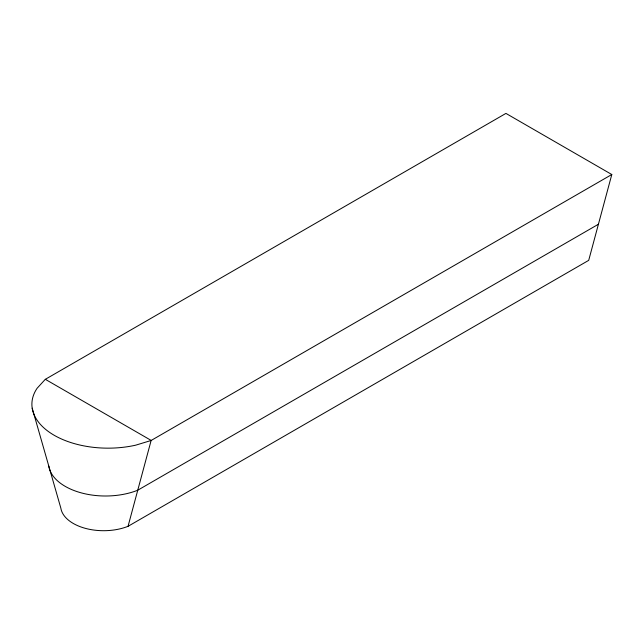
<?xml version="1.0" encoding="UTF-8"?>
<svg xmlns="http://www.w3.org/2000/svg" width="644" height="644" viewBox="0 0 644 644"><rect width="100%" height="100%" fill="white"/><g stroke="black" fill="none" stroke-linecap="round" stroke-linejoin="round"><path stroke-width="0.97" d="M32.2 408.199L60.85 508.148A42.963 24.802 0 0 0 128.043 526.317L151.131 440.48L611.8 174.516L505.934 113.4L45.265 379.356L37.111 388.26A76.105 43.881 0.1 0 0 54.177 435.272A76.105 43.881 0.1 0 0 135.691 445.173L151.131 440.48M611.8 174.516L588.705 260.353L128.043 526.317M598.373 224.273L137.711 490.237A56.865 32.788 0.1 0 1 48.783 466.151M45.338 379.324L151.203 440.44"/></g></svg>
